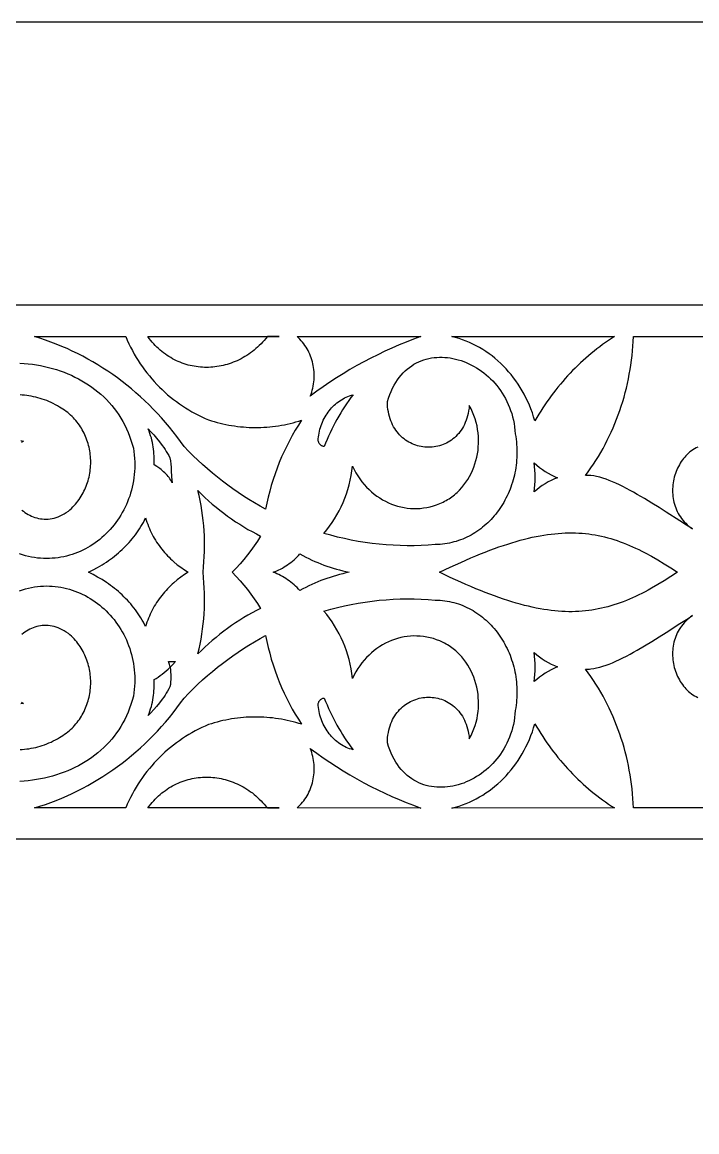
# Model space of a CAD drawing. Extents: x 1336 to 2036, y -730 to 370.
# Drawn here: x 1472.8 to 1580.1, y 193.7 to 370.2 of the extents above; entities that cross this region are included whole.
import ezdxf

# ---------------------------------------------------------------- set-up
doc = ezdxf.new("R2010")
doc.units = 0
doc.layers.add('LAYER_1', color=18, linetype='CONTINUOUS')
doc.layers.add('LAYER_2', color=4, linetype='CONTINUOUS')

msp = doc.modelspace()

# ---------------------------------------------------------------- linework, layer by layer
at = {"layer": 'LAYER_1'}
for points in [[(1335.73, -729.84), (2035.73, -729.84), (2035.73, 370.16), (1335.73, 370.16)], [(1489.27, 320.15), (1489.52, 319.58), (1489.77, 319.01), (1490.05, 318.46), (1490.33, 317.92), (1490.63, 317.38), (1490.93, 316.85), (1491.25, 316.34), (1491.59, 315.83), (1491.93, 315.33), (1492.28, 314.84), (1492.65, 314.36), (1493.03, 313.89), (1493.41, 313.43), (1493.81, 312.99), (1494.22, 312.55), (1494.63, 312.12), (1495.06, 311.71), (1495.5, 311.3), (1495.94, 310.91), (1496.4, 310.53), (1496.86, 310.16), (1497.33, 309.8), (1497.81, 309.45), (1498.3, 309.12), (1498.79, 308.8), (1499.29, 308.49), (1499.8, 308.19), (1500.32, 307.9), (1500.84, 307.63), (1501.37, 307.37), (1501.91, 307.13), (1502.45, 306.9), (1502.9, 306.75), (1503.36, 306.62), (1503.82, 306.49), (1504.27, 306.37), (1504.73, 306.27), (1505.19, 306.17), (1505.66, 306.08), (1506.12, 306), (1506.58, 305.93), (1507.05, 305.87), (1507.51, 305.81), (1507.98, 305.77), (1508.44, 305.74), (1508.91, 305.71), (1509.38, 305.7), (1509.84, 305.69), (1510.31, 305.69), (1510.78, 305.7), (1511.25, 305.72), (1511.71, 305.75), (1512.18, 305.79), (1512.64, 305.84), (1513.11, 305.9), (1513.57, 305.97), (1514.04, 306.05), (1514.5, 306.13), (1514.96, 306.23), (1515.42, 306.33), (1515.88, 306.44), (1516.34, 306.57), (1516.79, 306.7), (1517.25, 306.84), (1516.73, 306.04), (1516.24, 305.24), (1515.76, 304.41), (1515.31, 303.58), (1514.88, 302.73), (1514.46, 301.87), (1514.07, 301), (1513.7, 300.12), (1513.35, 299.22), (1513.02, 298.32), (1512.72, 297.41), (1512.43, 296.48), (1512.17, 295.55), (1511.93, 294.61), (1511.71, 293.66), (1511.52, 292.71), (1510.63, 293.2), (1509.75, 293.71), (1508.87, 294.24), (1508.01, 294.79), (1507.16, 295.35), (1506.32, 295.93), (1505.49, 296.53), (1504.67, 297.15), (1503.86, 297.78), (1503.06, 298.43), (1502.28, 299.1), (1501.51, 299.78), (1500.75, 300.48), (1500.01, 301.19), (1499.28, 301.92), (1498.57, 302.66), (1498, 303.46), (1497.42, 304.24), (1496.83, 305), (1496.22, 305.75), (1495.6, 306.49), (1494.96, 307.21), (1494.32, 307.92), (1493.66, 308.61), (1492.99, 309.28), (1492.3, 309.94), (1491.61, 310.59), (1490.9, 311.22), (1490.18, 311.83), (1489.45, 312.42), (1488.71, 313), (1487.96, 313.57), (1487.2, 314.11), (1486.43, 314.64), (1485.65, 315.15), (1484.86, 315.65), (1484.06, 316.12), (1483.26, 316.58), (1482.44, 317.02), (1481.61, 317.45), (1480.78, 317.85), (1479.94, 318.24), (1479.09, 318.6), (1478.23, 318.95), (1477.37, 319.28), (1476.5, 319.59), (1475.62, 319.88), (1474.74, 320.15)], [(1511.8, 320.14), (1511.56, 319.84), (1511.3, 319.55), (1511.05, 319.27), (1510.79, 319), (1510.52, 318.73), (1510.25, 318.48), (1509.97, 318.24), (1509.69, 318), (1509.41, 317.78), (1509.12, 317.56), (1508.83, 317.36), (1508.53, 317.16), (1508.23, 316.97), (1507.93, 316.8), (1507.62, 316.63), (1507.31, 316.47), (1507, 316.32), (1506.69, 316.19), (1506.37, 316.06), (1506.05, 315.94), (1505.73, 315.83), (1505.41, 315.73), (1505.09, 315.64), (1504.76, 315.55), (1504.44, 315.48), (1504.11, 315.42), (1503.78, 315.37), (1503.45, 315.32), (1503.12, 315.29), (1502.79, 315.27), (1502.46, 315.25), (1502.13, 315.25), (1501.8, 315.25), (1501.47, 315.27), (1501.15, 315.29), (1500.82, 315.32), (1500.49, 315.37), (1500.17, 315.42), (1499.84, 315.48), (1499.52, 315.55), (1499.2, 315.63), (1498.89, 315.73), (1498.57, 315.83), (1498.26, 315.94), (1497.95, 316.06), (1497.64, 316.18), (1497.33, 316.32), (1497.03, 316.47), (1496.73, 316.63), (1496.44, 316.8), (1496.15, 316.97), (1495.86, 317.16), (1495.58, 317.36), (1495.3, 317.56), (1495.03, 317.78), (1494.76, 318), (1494.49, 318.24), (1494.23, 318.48), (1493.98, 318.74), (1493.73, 319), (1493.49, 319.27), (1493.25, 319.55), (1493.02, 319.85), (1492.79, 320.15), (1513.69, 320.15)], [(1536.22, 320.16), (1535.06, 319.74), (1533.9, 319.29), (1532.75, 318.82), (1531.6, 318.33), (1530.47, 317.81), (1529.35, 317.27), (1528.23, 316.71), (1527.12, 316.13), (1526.02, 315.53), (1524.94, 314.9), (1523.86, 314.25), (1522.79, 313.58), (1521.73, 312.89), (1520.69, 312.18), (1519.65, 311.45), (1518.63, 310.69), (1518.75, 311.01), (1518.85, 311.32), (1518.95, 311.64), (1519.03, 311.96), (1519.1, 312.29), (1519.15, 312.61), (1519.2, 312.94), (1519.23, 313.26), (1519.25, 313.59), (1519.25, 313.91), (1519.25, 314.24), (1519.23, 314.56), (1519.2, 314.89), (1519.16, 315.21), (1519.11, 315.53), (1519.04, 315.84), (1518.97, 316.15), (1518.88, 316.46), (1518.78, 316.77), (1518.67, 317.06), (1518.55, 317.36), (1518.42, 317.65), (1518.28, 317.93), (1518.12, 318.21), (1517.96, 318.48), (1517.78, 318.74), (1517.6, 319), (1517.4, 319.25), (1517.2, 319.49), (1516.98, 319.72), (1516.75, 319.94), (1516.52, 320.15)], [(1566.99, 320.15), (1566.51, 319.85), (1566.04, 319.53), (1565.57, 319.21), (1565.11, 318.87), (1564.65, 318.53), (1564.2, 318.19), (1563.75, 317.83), (1563.31, 317.47), (1562.87, 317.1), (1562.43, 316.73), (1562.01, 316.34), (1561.58, 315.95), (1561.16, 315.56), (1560.75, 315.15), (1560.35, 314.74), (1559.94, 314.32), (1559.55, 313.9), (1559.16, 313.47), (1558.78, 313.03), (1558.4, 312.58), (1558.02, 312.13), (1557.66, 311.68), (1557.3, 311.21), (1556.94, 310.74), (1556.6, 310.27), (1556.25, 309.79), (1555.92, 309.3), (1555.59, 308.8), (1555.27, 308.3), (1554.95, 307.8), (1554.64, 307.29), (1554.34, 306.77), (1554.15, 307.4), (1553.94, 308.03), (1553.71, 308.64), (1553.47, 309.24), (1553.21, 309.83), (1552.93, 310.41), (1552.64, 310.98), (1552.33, 311.53), (1552.01, 312.07), (1551.67, 312.6), (1551.32, 313.11), (1550.95, 313.61), (1550.57, 314.1), (1550.17, 314.57), (1549.76, 315.03), (1549.34, 315.47), (1548.91, 315.89), (1548.46, 316.3), (1548, 316.7), (1547.54, 317.07), (1547.05, 317.43), (1546.56, 317.77), (1546.06, 318.1), (1545.55, 318.4), (1545.03, 318.69), (1544.5, 318.96), (1543.96, 319.21), (1543.41, 319.44), (1542.86, 319.65), (1542.29, 319.84), (1541.72, 320.01), (1541.14, 320.16)], [(1530.89, 309.81), (1531.07, 310.38), (1531.26, 310.92), (1531.47, 311.44), (1531.7, 311.93), (1531.95, 312.4), (1532.21, 312.84), (1532.48, 313.26), (1532.77, 313.65), (1533.07, 314.02), (1533.39, 314.37), (1533.71, 314.69), (1534.05, 314.99), (1534.4, 315.26), (1534.75, 315.52), (1535.12, 315.75), (1535.5, 315.96), (1535.88, 316.14), (1536.27, 316.31), (1536.67, 316.45), (1537.07, 316.57), (1537.48, 316.67), (1537.9, 316.75), (1538.32, 316.81), (1538.74, 316.85), (1539.16, 316.87), (1539.59, 316.87), (1540.02, 316.85), (1540.45, 316.81), (1540.88, 316.75), (1541.31, 316.67), (1541.74, 316.58), (1542.17, 316.46), (1542.6, 316.33), (1543.02, 316.18), (1543.44, 316.01), (1543.85, 315.83), (1544.26, 315.63), (1544.67, 315.41), (1545.07, 315.17), (1545.46, 314.92), (1545.85, 314.65), (1546.22, 314.37), (1546.59, 314.07), (1546.95, 313.76), (1547.3, 313.43), (1547.64, 313.09), (1547.97, 312.73), (1548.28, 312.36), (1548.59, 311.97), (1548.88, 311.57), (1549.15, 311.16), (1549.42, 310.73), (1549.67, 310.29), (1549.9, 309.84), (1550.11, 309.37), (1550.31, 308.89), (1550.49, 308.41), (1550.66, 307.9), (1550.8, 307.39), (1550.93, 306.87), (1551.03, 306.33), (1551.11, 305.79), (1551.18, 305.23), (1551.22, 304.67), (1551.29, 304.24), (1551.35, 303.82), (1551.4, 303.4), (1551.44, 302.98), (1551.46, 302.56), (1551.48, 302.14), (1551.48, 301.73), (1551.48, 301.32), (1551.47, 300.91), (1551.44, 300.5), (1551.4, 300.09), (1551.36, 299.69), (1551.3, 299.29), (1551.24, 298.9), (1551.17, 298.5), (1551.08, 298.11), (1550.99, 297.73), (1550.89, 297.35), (1550.77, 296.97), (1550.65, 296.59), (1550.53, 296.22), (1550.39, 295.86), (1550.24, 295.5), (1550.09, 295.15), (1549.92, 294.8), (1549.75, 294.45), (1549.57, 294.11), (1549.39, 293.78), (1549.19, 293.45), (1548.99, 293.13), (1548.78, 292.82), (1548.56, 292.51), (1548.34, 292.2), (1548.11, 291.91), (1547.87, 291.62), (1547.62, 291.34), (1547.37, 291.07), (1547.11, 290.8), (1546.85, 290.54), (1546.58, 290.29), (1546.3, 290.05), (1546.02, 289.81), (1545.73, 289.58), (1545.43, 289.37), (1545.13, 289.16), (1544.82, 288.96), (1544.51, 288.76), (1544.19, 288.58), (1543.87, 288.41), (1543.54, 288.25), (1543.21, 288.09), (1542.87, 287.95), (1542.53, 287.82), (1542.19, 287.69), (1541.84, 287.58), (1541.48, 287.48), (1541.12, 287.39), (1540.76, 287.31), (1540.39, 287.24), (1540.02, 287.18), (1539.65, 287.14), (1539.27, 287.1), (1538.89, 287.08), (1538.5, 287.07), (1537.38, 286.98), (1536.26, 286.92), (1535.14, 286.89), (1534.03, 286.88), (1532.91, 286.9), (1531.79, 286.95), (1530.68, 287.02), (1529.57, 287.12), (1528.46, 287.24), (1527.35, 287.39), (1526.25, 287.57), (1525.15, 287.78), (1524.05, 288.01), (1522.96, 288.26), (1521.87, 288.55), (1520.79, 288.85), (1521.25, 289.41), (1521.69, 289.98), (1522.1, 290.56), (1522.49, 291.17), (1522.87, 291.79), (1523.21, 292.43), (1523.54, 293.09), (1523.84, 293.76), (1524.11, 294.44), (1524.36, 295.14), (1524.59, 295.85), (1524.79, 296.57), (1524.96, 297.3), (1525.11, 298.04), (1525.23, 298.79), (1525.33, 299.55), (1525.59, 299.01), (1525.88, 298.49), (1526.19, 298), (1526.51, 297.52), (1526.85, 297.06), (1527.21, 296.63), (1527.58, 296.22), (1527.97, 295.83), (1528.38, 295.46), (1528.79, 295.11), (1529.22, 294.79), (1529.67, 294.49), (1530.12, 294.21), (1530.58, 293.96), (1531.05, 293.73), (1531.53, 293.52), (1532.02, 293.34), (1532.52, 293.19), (1533.02, 293.06), (1533.53, 292.95), (1534.04, 292.88), (1534.56, 292.82), (1535.07, 292.8), (1535.59, 292.8), (1536.12, 292.83), (1536.64, 292.89), (1537.16, 292.97), (1537.68, 293.08), (1538.2, 293.22), (1538.72, 293.39), (1539.23, 293.59), (1539.74, 293.82), (1539.99, 293.95), (1540.23, 294.08), (1540.46, 294.22), (1540.69, 294.36), (1540.92, 294.51), (1541.14, 294.67), (1541.36, 294.83), (1541.57, 295), (1541.77, 295.18), (1541.97, 295.36), (1542.36, 295.74), (1542.72, 296.13), (1543.06, 296.55), (1543.38, 296.98), (1543.68, 297.43), (1543.95, 297.9), (1544.2, 298.38), (1544.43, 298.87), (1544.64, 299.38), (1544.82, 299.89), (1544.98, 300.42), (1545.11, 300.95), (1545.21, 301.49), (1545.3, 302.04), (1545.35, 302.59), (1545.38, 303.15), (1545.39, 303.71), (1545.37, 304.27), (1545.32, 304.83), (1545.24, 305.39), (1545.14, 305.94), (1545.01, 306.5), (1544.85, 307.05), (1544.66, 307.59), (1544.44, 308.12), (1544.32, 308.39), (1544.2, 308.65), (1544.06, 308.91), (1543.92, 309.17), (1543.88, 308.74), (1543.81, 308.33), (1543.74, 307.94), (1543.65, 307.55), (1543.54, 307.18), (1543.42, 306.83), (1543.28, 306.49), (1543.14, 306.17), (1542.98, 305.85), (1542.81, 305.56), (1542.62, 305.27), (1542.43, 305.01), (1542.23, 304.75), (1542.01, 304.51), (1541.79, 304.28), (1541.56, 304.07), (1541.32, 303.87), (1541.07, 303.69), (1540.82, 303.52), (1540.56, 303.36), (1540.3, 303.22), (1540.02, 303.09), (1539.75, 302.97), (1539.47, 302.87), (1539.18, 302.78), (1538.89, 302.71), (1538.6, 302.65), (1538.31, 302.6), (1538.02, 302.57), (1537.72, 302.55), (1537.43, 302.54), (1537.13, 302.55), (1536.84, 302.57), (1536.54, 302.61), (1536.25, 302.66), (1535.96, 302.72), (1535.67, 302.79), (1535.39, 302.88), (1535.11, 302.98), (1534.83, 303.1), (1534.56, 303.23), (1534.29, 303.37), (1534.03, 303.53), (1533.78, 303.7), (1533.53, 303.88), (1533.29, 304.07), (1533.06, 304.28), (1532.84, 304.5), (1532.63, 304.74), (1532.42, 304.98), (1532.23, 305.24), (1532.05, 305.52), (1531.87, 305.81), (1531.71, 306.11), (1531.57, 306.42), (1531.43, 306.74), (1531.31, 307.08), (1531.2, 307.43), (1531.11, 307.8), (1531.04, 308.18), (1530.97, 308.57), (1530.93, 308.97), (1530.9, 309.38)], [(1525.44, 310.9), (1525.09, 310.44), (1524.75, 309.96), (1524.41, 309.48), (1524.09, 308.99), (1523.77, 308.5), (1523.46, 308), (1523.16, 307.49), (1522.87, 306.98), (1522.58, 306.46), (1522.31, 305.93), (1522.04, 305.4), (1521.78, 304.86), (1521.53, 304.32), (1521.29, 303.77), (1521.06, 303.22), (1520.84, 302.66), (1520.73, 302.68), (1520.63, 302.7), (1520.53, 302.74), (1520.44, 302.79), (1520.35, 302.84), (1520.27, 302.91), (1520.19, 302.98), (1520.12, 303.06), (1520.06, 303.15), (1520.01, 303.24), (1519.96, 303.34), (1519.93, 303.44), (1519.9, 303.54), (1519.89, 303.65), (1519.88, 303.76), (1519.89, 303.87), (1519.92, 304.18), (1519.96, 304.49), (1520.02, 304.8), (1520.08, 305.11), (1520.16, 305.41), (1520.25, 305.71), (1520.34, 306), (1520.45, 306.28), (1520.57, 306.56), (1520.69, 306.84), (1520.83, 307.11), (1520.97, 307.37), (1521.13, 307.63), (1521.29, 307.88), (1521.46, 308.12), (1521.64, 308.36), (1521.83, 308.59), (1522.02, 308.81), (1522.22, 309.02), (1522.43, 309.22), (1522.65, 309.42), (1522.87, 309.6), (1523.1, 309.78), (1523.34, 309.95), (1523.58, 310.1), (1523.83, 310.25), (1524.09, 310.39), (1524.35, 310.51), (1524.61, 310.63), (1524.88, 310.73), (1525.16, 310.82)], [(1492.83, 305.46), (1493.27, 305.01), (1493.73, 304.52), (1494.18, 303.99), (1494.64, 303.43), (1495.09, 302.83), (1495.31, 302.53), (1495.52, 302.21), (1495.73, 301.89), (1495.93, 301.56), (1496.13, 301.22), (1496.31, 300.88), (1496.39, 300.38), (1496.45, 299.87), (1496.49, 299.37), (1496.52, 298.86), (1496.56, 297.86), (1496.6, 297.36), (1496.65, 296.88), (1496.55, 297.09), (1496.44, 297.3), (1496.31, 297.51), (1496.17, 297.71), (1496.02, 297.9), (1495.85, 298.1), (1495.68, 298.28), (1495.49, 298.47), (1495.3, 298.65), (1495.1, 298.82), (1494.89, 298.99), (1494.68, 299.15), (1494.24, 299.46), (1493.79, 299.75), (1493.81, 300.45), (1493.8, 300.81), (1493.79, 301.16), (1493.77, 301.52), (1493.74, 301.88), (1493.7, 302.24), (1493.66, 302.59), (1493.6, 302.95), (1493.52, 303.31), (1493.44, 303.67), (1493.35, 304.03), (1493.24, 304.39), (1493.12, 304.75), (1492.98, 305.11)], [(1554.21, 300.06), (1554.64, 299.69), (1555.08, 299.34), (1555.54, 299.02), (1556, 298.71), (1556.47, 298.43), (1556.96, 298.17), (1557.45, 297.92), (1557.95, 297.7), (1557.45, 297.5), (1556.95, 297.28), (1556.47, 297.03), (1555.99, 296.75), (1555.53, 296.45), (1555.08, 296.13), (1554.64, 295.79), (1554.21, 295.43), (1554.3, 296), (1554.36, 296.58), (1554.39, 297.16), (1554.41, 297.74), (1554.39, 298.32), (1554.36, 298.9), (1554.3, 299.48)], [(1500.74, 295.65), (1501.3, 295.1), (1501.87, 294.56), (1502.45, 294.03), (1503.04, 293.52), (1503.64, 293.02), (1504.25, 292.53), (1504.86, 292.05), (1505.48, 291.59), (1506.11, 291.15), (1506.75, 290.71), (1507.4, 290.29), (1508.05, 289.89), (1508.71, 289.49), (1509.38, 289.12), (1510.05, 288.75), (1510.73, 288.4), (1510.24, 287.63), (1509.72, 286.88), (1509.19, 286.14), (1508.63, 285.42), (1508.05, 284.71), (1507.45, 284.02), (1506.83, 283.34), (1506.19, 282.66), (1506.83, 281.99), (1507.45, 281.31), (1508.05, 280.61), (1508.63, 279.9), (1509.19, 279.18), (1509.72, 278.44), (1510.24, 277.69), (1510.73, 276.92), (1510.05, 276.57), (1509.38, 276.21), (1508.71, 275.83), (1508.05, 275.44), (1507.4, 275.03), (1506.75, 274.61), (1506.11, 274.18), (1505.48, 273.73), (1504.86, 273.27), (1504.25, 272.79), (1503.64, 272.31), (1503.04, 271.81), (1502.45, 271.29), (1501.87, 270.77), (1501.3, 270.23), (1500.74, 269.67), (1500.93, 270.46), (1501.1, 271.25), (1501.25, 272.04), (1501.38, 272.84), (1501.5, 273.64), (1501.59, 274.44), (1501.67, 275.25), (1501.73, 276.06), (1501.78, 276.88), (1501.8, 277.69), (1501.81, 278.52), (1501.8, 279.34), (1501.77, 280.17), (1501.72, 281), (1501.65, 281.83), (1501.57, 282.66), (1501.65, 283.5), (1501.72, 284.33), (1501.77, 285.16), (1501.8, 285.98), (1501.81, 286.81), (1501.8, 287.63), (1501.78, 288.45), (1501.73, 289.26), (1501.67, 290.07), (1501.59, 290.88), (1501.5, 291.69), (1501.38, 292.49), (1501.25, 293.28), (1501.1, 294.08), (1500.93, 294.87)], [(1492.44, 291.31), (1492.54, 290.96), (1492.65, 290.63), (1492.77, 290.29), (1492.89, 289.96), (1493.03, 289.63), (1493.17, 289.31), (1493.32, 289), (1493.48, 288.68), (1493.64, 288.37), (1493.81, 288.07), (1493.99, 287.77), (1494.18, 287.47), (1494.38, 287.18), (1494.58, 286.9), (1494.79, 286.62), (1495, 286.34), (1495.22, 286.07), (1495.45, 285.81), (1495.68, 285.55), (1495.92, 285.29), (1496.17, 285.04), (1496.42, 284.8), (1496.67, 284.56), (1496.93, 284.33), (1497.47, 283.87), (1498.03, 283.45), (1498.6, 283.04), (1499.19, 282.66), (1498.6, 282.28), (1498.03, 281.88), (1497.47, 281.45), (1496.93, 281), (1496.67, 280.76), (1496.42, 280.53), (1496.17, 280.28), (1495.92, 280.03), (1495.68, 279.78), (1495.45, 279.52), (1495.22, 279.25), (1495, 278.98), (1494.79, 278.7), (1494.58, 278.42), (1494.38, 278.14), (1494.18, 277.85), (1493.99, 277.55), (1493.81, 277.25), (1493.64, 276.95), (1493.48, 276.64), (1493.32, 276.33), (1493.17, 276.01), (1493.03, 275.69), (1492.89, 275.36), (1492.77, 275.03), (1492.65, 274.7), (1492.54, 274.36), (1492.44, 274.02), (1492.26, 274.37), (1492.08, 274.72), (1491.89, 275.06), (1491.69, 275.4), (1491.48, 275.74), (1491.26, 276.07), (1491.04, 276.39), (1490.81, 276.71), (1490.57, 277.02), (1490.32, 277.33), (1490.07, 277.63), (1489.8, 277.92), (1489.54, 278.22), (1489.26, 278.5), (1488.98, 278.78), (1488.69, 279.06), (1488.4, 279.32), (1488.1, 279.59), (1487.8, 279.85), (1487.48, 280.1), (1487.17, 280.34), (1486.85, 280.58), (1486.52, 280.82), (1486.19, 281.05), (1485.51, 281.49), (1484.81, 281.9), (1484.1, 282.29), (1483.37, 282.66), (1484.1, 283.03), (1484.81, 283.42), (1485.51, 283.84), (1485.85, 284.05), (1486.19, 284.28), (1486.52, 284.51), (1486.85, 284.74), (1487.17, 284.98), (1487.48, 285.23), (1487.8, 285.48), (1488.1, 285.74), (1488.4, 286), (1488.69, 286.27), (1488.98, 286.54), (1489.26, 286.82), (1489.54, 287.11), (1489.8, 287.4), (1490.07, 287.7), (1490.32, 288), (1490.57, 288.3), (1490.81, 288.62), (1491.04, 288.94), (1491.26, 289.26), (1491.48, 289.59), (1491.69, 289.92), (1491.89, 290.26), (1492.08, 290.6), (1492.26, 290.95)], [(1539.17, 282.66), (1540.89, 283.48), (1542.56, 284.24), (1543.36, 284.6), (1544.16, 284.94), (1544.94, 285.27), (1545.7, 285.58), (1546.46, 285.88), (1547.19, 286.16), (1547.92, 286.43), (1548.63, 286.69), (1549.34, 286.93), (1550.03, 287.15), (1550.7, 287.37), (1551.37, 287.56), (1552.03, 287.75), (1552.67, 287.92), (1553.31, 288.08), (1553.93, 288.22), (1554.55, 288.35), (1555.16, 288.47), (1555.76, 288.57), (1556.35, 288.66), (1556.93, 288.74), (1557.5, 288.8), (1558.07, 288.85), (1558.63, 288.89), (1559.18, 288.92), (1559.73, 288.93), (1560.27, 288.93), (1560.81, 288.92), (1561.34, 288.9), (1561.86, 288.86), (1562.39, 288.81), (1562.9, 288.75), (1563.41, 288.68), (1563.92, 288.6), (1564.43, 288.5), (1564.93, 288.4), (1565.43, 288.28), (1565.93, 288.15), (1566.43, 288.01), (1566.92, 287.86), (1567.42, 287.7), (1567.91, 287.52), (1568.4, 287.34), (1568.89, 287.15), (1569.39, 286.94), (1569.88, 286.72), (1570.37, 286.5), (1570.87, 286.26), (1571.37, 286.02), (1571.87, 285.76), (1572.87, 285.22), (1573.89, 284.63), (1574.92, 284.01), (1575.97, 283.36), (1577.04, 282.66), (1575.97, 281.97), (1574.92, 281.31), (1573.89, 280.69), (1572.87, 280.11), (1572.37, 279.83), (1571.87, 279.56), (1571.37, 279.31), (1570.87, 279.06), (1570.37, 278.82), (1569.88, 278.6), (1569.39, 278.38), (1568.89, 278.18), (1568.4, 277.98), (1567.91, 277.8), (1567.42, 277.63), (1566.92, 277.46), (1566.43, 277.31), (1565.93, 277.17), (1565.43, 277.04), (1564.93, 276.93), (1564.43, 276.82), (1563.92, 276.73), (1563.41, 276.64), (1562.9, 276.57), (1562.39, 276.51), (1561.86, 276.46), (1561.34, 276.43), (1560.81, 276.4), (1560.27, 276.39), (1559.73, 276.39), (1559.18, 276.41), (1558.63, 276.43), (1558.07, 276.47), (1557.5, 276.52), (1556.93, 276.59), (1556.35, 276.66), (1555.76, 276.75), (1555.16, 276.86), (1554.55, 276.97), (1553.93, 277.1), (1553.31, 277.25), (1552.67, 277.4), (1552.03, 277.57), (1551.37, 277.76), (1550.7, 277.96), (1550.03, 278.17), (1549.34, 278.4), (1548.63, 278.64), (1547.92, 278.89), (1547.19, 279.16), (1546.46, 279.44), (1545.7, 279.74), (1544.94, 280.05), (1544.16, 280.38), (1543.36, 280.72), (1542.56, 281.08), (1540.89, 281.84)], [(1516.98, 285.58), (1517.44, 285.32), (1517.91, 285.07), (1518.38, 284.83), (1518.85, 284.61), (1519.33, 284.39), (1519.81, 284.19), (1520.29, 283.99), (1520.78, 283.81), (1521.28, 283.64), (1521.77, 283.47), (1522.27, 283.31), (1522.77, 283.17), (1523.27, 283.03), (1523.78, 282.9), (1524.29, 282.78), (1524.8, 282.66), (1524.29, 282.55), (1523.78, 282.43), (1523.27, 282.3), (1522.77, 282.16), (1522.27, 282.01), (1521.77, 281.85), (1521.28, 281.69), (1520.78, 281.51), (1520.29, 281.33), (1519.81, 281.13), (1519.33, 280.93), (1518.85, 280.71), (1518.38, 280.49), (1517.91, 280.25), (1517.44, 280), (1516.98, 279.74), (1516.76, 279.99), (1516.52, 280.22), (1516.28, 280.45), (1516.04, 280.67), (1515.79, 280.89), (1515.54, 281.09), (1515.28, 281.29), (1515.01, 281.48), (1514.74, 281.65), (1514.47, 281.83), (1514.19, 281.99), (1513.91, 282.14), (1513.62, 282.28), (1513.33, 282.42), (1513.04, 282.55), (1512.74, 282.66), (1513.04, 282.78), (1513.33, 282.9), (1513.62, 283.04), (1513.91, 283.18), (1514.19, 283.34), (1514.47, 283.5), (1514.74, 283.67), (1515.01, 283.85), (1515.28, 284.04), (1515.54, 284.23), (1515.79, 284.44), (1516.04, 284.65), (1516.28, 284.87), (1516.52, 285.1), (1516.76, 285.34)], [(1520.79, 276.47), (1521.87, 276.78), (1522.96, 277.06), (1524.05, 277.32), (1525.15, 277.55), (1526.25, 277.75), (1527.35, 277.93), (1528.46, 278.08), (1529.57, 278.21), (1530.68, 278.3), (1531.79, 278.38), (1532.91, 278.42), (1534.03, 278.44), (1535.14, 278.43), (1536.26, 278.4), (1537.38, 278.34), (1538.5, 278.25), (1538.89, 278.24), (1539.27, 278.22), (1539.65, 278.19), (1540.02, 278.14), (1540.39, 278.08), (1540.76, 278.01), (1541.12, 277.93), (1541.48, 277.84), (1541.84, 277.74), (1542.19, 277.63), (1542.53, 277.51), (1542.87, 277.37), (1543.21, 277.23), (1543.54, 277.08), (1543.87, 276.91), (1544.19, 276.74), (1544.51, 276.56), (1544.82, 276.37), (1545.13, 276.17), (1545.43, 275.96), (1545.73, 275.74), (1546.02, 275.51), (1546.3, 275.28), (1546.58, 275.03), (1546.85, 274.78), (1547.11, 274.52), (1547.37, 274.26), (1547.62, 273.98), (1547.87, 273.7), (1548.11, 273.41), (1548.34, 273.12), (1548.56, 272.82), (1548.78, 272.51), (1548.99, 272.19), (1549.19, 271.87), (1549.39, 271.54), (1549.57, 271.21), (1549.75, 270.87), (1549.92, 270.53), (1550.09, 270.18), (1550.24, 269.82), (1550.39, 269.46), (1550.53, 269.1), (1550.65, 268.73), (1550.77, 268.36), (1550.89, 267.98), (1550.99, 267.6), (1551.08, 267.21), (1551.17, 266.82), (1551.24, 266.43), (1551.3, 266.03), (1551.36, 265.63), (1551.4, 265.23), (1551.44, 264.82), (1551.47, 264.42), (1551.48, 264.01), (1551.48, 263.59), (1551.48, 263.18), (1551.46, 262.76), (1551.44, 262.34), (1551.4, 261.92), (1551.35, 261.5), (1551.29, 261.08), (1551.22, 260.66), (1551.18, 260.09), (1551.11, 259.54), (1551.03, 258.99), (1550.93, 258.46), (1550.8, 257.93), (1550.66, 257.42), (1550.49, 256.92), (1550.31, 256.43), (1550.11, 255.95), (1549.9, 255.49), (1549.67, 255.03), (1549.42, 254.59), (1549.15, 254.17), (1548.88, 253.75), (1548.59, 253.35), (1548.28, 252.97), (1547.97, 252.6), (1547.64, 252.24), (1547.3, 251.89), (1546.95, 251.57), (1546.59, 251.25), (1546.22, 250.95), (1545.85, 250.67), (1545.46, 250.4), (1545.07, 250.15), (1544.67, 249.92), (1544.26, 249.7), (1543.85, 249.5), (1543.44, 249.31), (1543.02, 249.14), (1542.6, 248.99), (1542.17, 248.86), (1541.74, 248.75), (1541.31, 248.65), (1540.88, 248.58), (1540.45, 248.52), (1540.02, 248.48), (1539.59, 248.46), (1539.16, 248.46), (1538.74, 248.47), (1538.32, 248.51), (1537.9, 248.57), (1537.48, 248.65), (1537.07, 248.75), (1536.67, 248.87), (1536.27, 249.02), (1535.88, 249.18), (1535.5, 249.37), (1535.12, 249.58), (1534.75, 249.81), (1534.4, 250.06), (1534.05, 250.34), (1533.71, 250.63), (1533.39, 250.96), (1533.07, 251.3), (1532.77, 251.67), (1532.48, 252.06), (1532.21, 252.48), (1531.95, 252.92), (1531.7, 253.39), (1531.47, 253.88), (1531.26, 254.4), (1531.07, 254.94), (1530.89, 255.51), (1530.9, 255.94), (1530.93, 256.36), (1530.97, 256.76), (1531.04, 257.15), (1531.11, 257.53), (1531.2, 257.89), (1531.31, 258.24), (1531.43, 258.58), (1531.57, 258.91), (1531.71, 259.22), (1531.87, 259.52), (1532.05, 259.8), (1532.23, 260.08), (1532.42, 260.34), (1532.63, 260.59), (1532.84, 260.82), (1533.06, 261.04), (1533.29, 261.25), (1533.53, 261.45), (1533.78, 261.63), (1534.03, 261.8), (1534.29, 261.95), (1534.56, 262.09), (1534.83, 262.22), (1535.11, 262.34), (1535.39, 262.44), (1535.67, 262.53), (1535.96, 262.61), (1536.25, 262.67), (1536.54, 262.72), (1536.84, 262.75), (1537.13, 262.77), (1537.43, 262.78), (1537.72, 262.77), (1538.02, 262.75), (1538.31, 262.72), (1538.6, 262.67), (1538.89, 262.61), (1539.18, 262.54), (1539.47, 262.45), (1539.75, 262.35), (1540.02, 262.24), (1540.3, 262.11), (1540.56, 261.96), (1540.82, 261.81), (1541.07, 261.64), (1541.32, 261.45), (1541.56, 261.25), (1541.79, 261.04), (1542.01, 260.81), (1542.23, 260.57), (1542.43, 260.32), (1542.62, 260.05), (1542.81, 259.77), (1542.98, 259.47), (1543.14, 259.16), (1543.28, 258.83), (1543.42, 258.49), (1543.54, 258.14), (1543.65, 257.77), (1543.74, 257.39), (1543.81, 256.99), (1543.88, 256.58), (1543.92, 256.15), (1544.06, 256.41), (1544.2, 256.67), (1544.32, 256.94), (1544.44, 257.2), (1544.66, 257.74), (1544.85, 258.28), (1545.01, 258.83), (1545.14, 259.38), (1545.24, 259.94), (1545.32, 260.5), (1545.37, 261.06), (1545.39, 261.61), (1545.38, 262.17), (1545.35, 262.73), (1545.3, 263.28), (1545.21, 263.83), (1545.11, 264.37), (1544.98, 264.9), (1544.82, 265.43), (1544.64, 265.95), (1544.43, 266.45), (1544.2, 266.95), (1543.95, 267.43), (1543.68, 267.89), (1543.38, 268.34), (1543.06, 268.78), (1542.72, 269.19), (1542.36, 269.59), (1541.97, 269.96), (1541.77, 270.15), (1541.57, 270.32), (1541.36, 270.49), (1541.14, 270.65), (1540.92, 270.81), (1540.69, 270.96), (1540.46, 271.11), (1540.23, 271.24), (1539.99, 271.38), (1539.74, 271.5), (1539.23, 271.73), (1538.72, 271.93), (1538.2, 272.1), (1537.68, 272.24), (1537.16, 272.35), (1536.64, 272.44), (1536.12, 272.49), (1535.59, 272.52), (1535.07, 272.53), (1534.56, 272.5), (1534.04, 272.45), (1533.53, 272.37), (1533.02, 272.27), (1532.52, 272.14), (1532.02, 271.98), (1531.53, 271.8), (1531.05, 271.6), (1530.58, 271.37), (1530.12, 271.11), (1529.67, 270.84), (1529.22, 270.54), (1528.79, 270.21), (1528.38, 269.87), (1527.97, 269.5), (1527.58, 269.11), (1527.21, 268.69), (1526.85, 268.26), (1526.51, 267.8), (1526.19, 267.33), (1525.88, 266.83), (1525.59, 266.32), (1525.33, 265.78), (1525.23, 266.54), (1525.11, 267.28), (1524.96, 268.02), (1524.79, 268.76), (1524.59, 269.48), (1524.36, 270.18), (1524.11, 270.88), (1523.84, 271.56), (1523.54, 272.23), (1523.21, 272.89), (1522.87, 273.53), (1522.49, 274.15), (1522.1, 274.76), (1521.69, 275.35), (1521.25, 275.92)], [(1511.52, 272.61), (1511.71, 271.66), (1511.93, 270.71), (1512.17, 269.77), (1512.43, 268.84), (1512.72, 267.92), (1513.02, 267), (1513.35, 266.1), (1513.7, 265.21), (1514.07, 264.33), (1514.46, 263.45), (1514.88, 262.59), (1515.31, 261.75), (1515.76, 260.91), (1516.24, 260.09), (1516.73, 259.28), (1517.25, 258.49), (1516.79, 258.63), (1516.34, 258.76), (1515.88, 258.88), (1515.42, 258.99), (1514.96, 259.1), (1514.5, 259.19), (1514.04, 259.28), (1513.57, 259.35), (1513.11, 259.42), (1512.64, 259.48), (1512.18, 259.53), (1511.71, 259.57), (1511.25, 259.6), (1510.78, 259.62), (1510.31, 259.63), (1509.84, 259.63), (1509.38, 259.63), (1508.91, 259.61), (1508.44, 259.59), (1507.98, 259.55), (1507.51, 259.51), (1507.05, 259.46), (1506.58, 259.4), (1506.12, 259.33), (1505.66, 259.25), (1505.19, 259.16), (1504.73, 259.06), (1504.27, 258.95), (1503.82, 258.83), (1503.36, 258.71), (1502.9, 258.57), (1502.45, 258.43), (1501.91, 258.19), (1501.37, 257.95), (1500.84, 257.69), (1500.32, 257.42), (1499.8, 257.13), (1499.29, 256.84), (1498.79, 256.53), (1498.3, 256.21), (1497.81, 255.87), (1497.33, 255.52), (1496.86, 255.17), (1496.4, 254.8), (1495.94, 254.41), (1495.5, 254.02), (1495.06, 253.62), (1494.63, 253.2), (1494.22, 252.77), (1493.81, 252.34), (1493.41, 251.89), (1493.03, 251.43), (1492.65, 250.96), (1492.28, 250.48), (1491.93, 249.99), (1491.59, 249.5), (1491.25, 248.99), (1490.93, 248.47), (1490.63, 247.94), (1490.33, 247.41), (1490.05, 246.86), (1489.77, 246.31), (1489.52, 245.75), (1489.27, 245.18), (1474.74, 245.17), (1475.62, 245.44), (1476.5, 245.73), (1477.37, 246.04), (1478.23, 246.37), (1479.09, 246.72), (1479.94, 247.09), (1480.78, 247.47), (1481.61, 247.88), (1482.44, 248.3), (1483.26, 248.74), (1484.06, 249.2), (1484.86, 249.68), (1485.65, 250.17), (1486.43, 250.68), (1487.2, 251.21), (1487.96, 251.76), (1488.71, 252.32), (1489.45, 252.9), (1490.18, 253.49), (1490.9, 254.11), (1491.61, 254.74), (1492.3, 255.38), (1492.99, 256.04), (1493.66, 256.72), (1494.32, 257.41), (1494.96, 258.11), (1495.6, 258.83), (1496.22, 259.57), (1496.83, 260.32), (1497.42, 261.09), (1498, 261.87), (1498.57, 262.66), (1499.28, 263.4), (1500.01, 264.13), (1500.75, 264.85), (1501.51, 265.54), (1502.28, 266.23), (1503.06, 266.89), (1503.86, 267.54), (1504.67, 268.17), (1505.49, 268.79), (1506.32, 269.39), (1507.16, 269.97), (1508.01, 270.54), (1508.87, 271.08), (1509.75, 271.61), (1510.63, 272.12)], [(1497.19, 268.45), (1496.76, 267.98), (1496.32, 267.54), (1496.22, 268), (1496.1, 268.45)], [(1554.21, 269.9), (1554.64, 269.53), (1555.08, 269.19), (1555.53, 268.87), (1555.99, 268.57), (1556.47, 268.3), (1556.95, 268.05), (1557.45, 267.82), (1557.95, 267.62), (1557.45, 267.4), (1556.96, 267.16), (1556.47, 266.89), (1556, 266.61), (1555.54, 266.3), (1555.08, 265.98), (1554.64, 265.63), (1554.21, 265.27), (1554.3, 265.84), (1554.36, 266.42), (1554.39, 267), (1554.41, 267.58), (1554.39, 268.16), (1554.36, 268.74), (1554.3, 269.32)], [(1496.31, 264.45), (1496.13, 264.1), (1495.93, 263.77), (1495.73, 263.44), (1495.52, 263.11), (1495.31, 262.8), (1495.09, 262.49), (1494.64, 261.9), (1494.18, 261.33), (1493.73, 260.81), (1493.27, 260.32), (1492.83, 259.86), (1492.98, 260.22), (1493.12, 260.57), (1493.24, 260.93), (1493.35, 261.29), (1493.44, 261.65), (1493.52, 262.01), (1493.6, 262.37), (1493.66, 262.73), (1493.7, 263.09), (1493.74, 263.45), (1493.77, 263.8), (1493.79, 264.16), (1493.8, 264.52), (1493.81, 264.87), (1493.79, 265.58), (1494.12, 265.78), (1494.44, 266), (1494.77, 266.23), (1495.09, 266.47), (1495.4, 266.72), (1495.71, 266.99), (1496.02, 267.26), (1496.32, 267.54), (1496.38, 267.16), (1496.42, 266.77), (1496.45, 266.38), (1496.46, 266), (1496.45, 265.61), (1496.42, 265.22), (1496.38, 264.83)], [(1520.84, 262.66), (1521.06, 262.1), (1521.29, 261.55), (1521.53, 261), (1521.78, 260.46), (1522.04, 259.92), (1522.31, 259.39), (1522.58, 258.87), (1522.87, 258.35), (1523.16, 257.83), (1523.46, 257.33), (1523.77, 256.83), (1524.09, 256.33), (1524.41, 255.84), (1524.75, 255.36), (1525.09, 254.89), (1525.44, 254.42), (1525.16, 254.5), (1524.88, 254.59), (1524.61, 254.7), (1524.35, 254.81), (1524.09, 254.94), (1523.83, 255.07), (1523.58, 255.22), (1523.34, 255.38), (1523.1, 255.54), (1522.87, 255.72), (1522.65, 255.91), (1522.43, 256.1), (1522.22, 256.3), (1522.02, 256.52), (1521.83, 256.74), (1521.64, 256.96), (1521.46, 257.2), (1521.29, 257.44), (1521.13, 257.69), (1520.97, 257.95), (1520.83, 258.21), (1520.69, 258.48), (1520.57, 258.76), (1520.45, 259.04), (1520.34, 259.33), (1520.25, 259.62), (1520.16, 259.91), (1520.08, 260.22), (1520.02, 260.52), (1519.96, 260.83), (1519.92, 261.14), (1519.89, 261.46), (1519.88, 261.57), (1519.89, 261.67), (1519.9, 261.78), (1519.93, 261.88), (1519.96, 261.98), (1520.01, 262.08), (1520.06, 262.17), (1520.12, 262.26), (1520.19, 262.34), (1520.27, 262.41), (1520.35, 262.48), (1520.44, 262.54), (1520.53, 262.58), (1520.63, 262.62), (1520.73, 262.65)], [(1554.34, 258.55), (1554.64, 258.04), (1554.95, 257.52), (1555.27, 257.02), (1555.59, 256.52), (1555.92, 256.03), (1556.25, 255.54), (1556.6, 255.06), (1556.94, 254.58), (1557.3, 254.11), (1557.66, 253.65), (1558.02, 253.19), (1558.4, 252.74), (1558.78, 252.29), (1559.16, 251.86), (1559.55, 251.43), (1559.94, 251), (1560.35, 250.58), (1560.75, 250.17), (1561.16, 249.77), (1561.58, 249.37), (1562.01, 248.98), (1562.43, 248.6), (1562.87, 248.22), (1563.31, 247.85), (1563.75, 247.49), (1564.2, 247.14), (1564.65, 246.79), (1565.11, 246.45), (1565.57, 246.12), (1566.04, 245.79), (1566.51, 245.48), (1566.99, 245.17), (1541.14, 245.16), (1541.72, 245.31), (1542.29, 245.48), (1542.86, 245.67), (1543.41, 245.88), (1543.96, 246.11), (1544.5, 246.36), (1545.03, 246.63), (1545.55, 246.92), (1546.06, 247.23), (1546.56, 247.55), (1547.05, 247.89), (1547.54, 248.25), (1548, 248.63), (1548.46, 249.02), (1548.91, 249.43), (1549.34, 249.86), (1549.76, 250.3), (1550.17, 250.75), (1550.57, 251.23), (1550.95, 251.71), (1551.32, 252.21), (1551.67, 252.73), (1552.01, 253.25), (1552.33, 253.79), (1552.64, 254.35), (1552.93, 254.91), (1553.21, 255.49), (1553.47, 256.08), (1553.71, 256.68), (1553.94, 257.3), (1554.15, 257.92)], [(1518.63, 254.63), (1519.65, 253.88), (1520.69, 253.14), (1521.73, 252.43), (1522.79, 251.74), (1523.86, 251.07), (1524.94, 250.42), (1526.02, 249.8), (1527.12, 249.19), (1528.23, 248.61), (1529.35, 248.05), (1530.47, 247.51), (1531.6, 247), (1532.75, 246.5), (1533.9, 246.03), (1535.06, 245.59), (1536.22, 245.16), (1516.52, 245.17), (1516.75, 245.38), (1516.98, 245.6), (1517.2, 245.83), (1517.4, 246.07), (1517.6, 246.32), (1517.78, 246.58), (1517.96, 246.84), (1518.12, 247.11), (1518.28, 247.39), (1518.42, 247.67), (1518.55, 247.96), (1518.67, 248.26), (1518.78, 248.56), (1518.88, 248.86), (1518.97, 249.17), (1519.04, 249.48), (1519.11, 249.8), (1519.16, 250.12), (1519.2, 250.44), (1519.23, 250.76), (1519.25, 251.08), (1519.25, 251.41), (1519.25, 251.73), (1519.23, 252.06), (1519.2, 252.39), (1519.15, 252.71), (1519.1, 253.04), (1519.03, 253.36), (1518.95, 253.68), (1518.85, 254), (1518.75, 254.32)], [(1492.79, 245.18), (1493.02, 245.48), (1493.25, 245.77), (1493.49, 246.05), (1493.73, 246.33), (1493.98, 246.59), (1494.23, 246.84), (1494.49, 247.09), (1494.76, 247.32), (1495.03, 247.55), (1495.3, 247.76), (1495.58, 247.97), (1495.86, 248.16), (1496.15, 248.35), (1496.44, 248.53), (1496.73, 248.69), (1497.03, 248.85), (1497.33, 249), (1497.64, 249.14), (1497.95, 249.27), (1498.26, 249.39), (1498.57, 249.5), (1498.89, 249.6), (1499.2, 249.69), (1499.52, 249.77), (1499.84, 249.84), (1500.17, 249.9), (1500.49, 249.96), (1500.82, 250), (1501.15, 250.03), (1501.47, 250.06), (1501.8, 250.07), (1502.13, 250.08), (1502.46, 250.07), (1502.79, 250.06), (1503.12, 250.03), (1503.45, 250), (1503.78, 249.96), (1504.11, 249.9), (1504.44, 249.84), (1504.76, 249.77), (1505.09, 249.69), (1505.41, 249.6), (1505.73, 249.5), (1506.05, 249.39), (1506.37, 249.27), (1506.69, 249.14), (1507, 249), (1507.31, 248.85), (1507.62, 248.69), (1507.93, 248.53), (1508.23, 248.35), (1508.53, 248.16), (1508.83, 247.97), (1509.12, 247.76), (1509.41, 247.55), (1509.69, 247.32), (1509.97, 247.09), (1510.25, 246.84), (1510.52, 246.59), (1510.79, 246.33), (1511.05, 246.05), (1511.3, 245.77), (1511.56, 245.48), (1511.8, 245.18), (1513.69, 245.18)]]:
    msp.add_lwpolyline(points, close=True, dxfattribs=at)
for points in [[(1580.24, 302.57), (1579.98, 302.44), (1579.73, 302.3), (1579.48, 302.14), (1579.24, 301.98), (1579.01, 301.8), (1578.79, 301.61), (1578.58, 301.41), (1578.37, 301.2), (1578.18, 300.98), (1577.99, 300.76), (1577.81, 300.52), (1577.63, 300.28), (1577.47, 300.02), (1577.32, 299.76), (1577.17, 299.5), (1577.04, 299.23), (1576.92, 298.95), (1576.8, 298.67), (1576.7, 298.38), (1576.6, 298.09), (1576.52, 297.79), (1576.44, 297.49), (1576.38, 297.19), (1576.33, 296.88), (1576.29, 296.57), (1576.26, 296.26), (1576.24, 295.95), (1576.24, 295.64), (1576.24, 295.33), (1576.26, 295.02), (1576.29, 294.71), (1576.33, 294.4), (1576.39, 294.09), (1576.46, 293.79), (1576.54, 293.49), (1576.63, 293.19), (1576.74, 292.89), (1576.86, 292.6), (1576.99, 292.31), (1577.14, 292.03), (1577.3, 291.75), (1577.48, 291.48), (1577.67, 291.21), (1577.87, 290.95), (1578.09, 290.7), (1578.33, 290.45), (1578.58, 290.22), (1578.84, 289.99), (1579.12, 289.77), (1579.42, 289.56), (1578.44, 290.17), (1577.4, 290.82), (1575.22, 292.22), (1574.09, 292.94), (1572.94, 293.66), (1571.78, 294.37), (1570.63, 295.05), (1570.05, 295.38), (1569.48, 295.69), (1568.91, 295.99), (1568.35, 296.28), (1567.79, 296.55), (1567.24, 296.81), (1566.7, 297.05), (1566.17, 297.26), (1565.66, 297.45), (1565.15, 297.62), (1564.65, 297.77), (1564.17, 297.89), (1563.71, 297.98), (1563.26, 298.04), (1563.04, 298.06), (1562.82, 298.07), (1562.62, 298.07), (1562.41, 298.06), (1562.84, 298.65), (1563.26, 299.25), (1563.67, 299.85), (1564.06, 300.46), (1564.45, 301.08), (1564.82, 301.71), (1565.18, 302.35), (1565.52, 303), (1565.86, 303.65), (1566.18, 304.31), (1566.49, 304.97), (1566.79, 305.64), (1567.07, 306.32), (1567.35, 307.01), (1567.61, 307.7), (1567.85, 308.4), (1568.09, 309.1), (1568.31, 309.81), (1568.52, 310.52), (1568.71, 311.24), (1568.9, 311.96), (1569.06, 312.69), (1569.22, 313.42), (1569.36, 314.15), (1569.49, 314.89), (1569.61, 315.63), (1569.71, 316.38), (1569.8, 317.13), (1569.87, 317.88), (1569.93, 318.63), (1569.98, 319.39), (1570.01, 320.15), (1589.21, 320.15)], [(1472.43, 315.92), (1473.1, 315.88), (1473.77, 315.82), (1474.43, 315.74), (1475.08, 315.64), (1475.73, 315.53), (1476.37, 315.4), (1477.01, 315.25), (1477.63, 315.08), (1478.25, 314.9), (1478.86, 314.7), (1479.46, 314.48), (1480.05, 314.24), (1480.63, 313.99), (1481.2, 313.72), (1481.76, 313.44), (1482.3, 313.13), (1482.84, 312.81), (1483.36, 312.48), (1483.87, 312.13), (1484.37, 311.76), (1484.85, 311.37), (1485.32, 310.97), (1485.77, 310.55), (1486.21, 310.12), (1486.63, 309.67), (1487.04, 309.2), (1487.43, 308.72), (1487.8, 308.22), (1488.16, 307.71), (1488.49, 307.18), (1488.81, 306.63), (1489.11, 306.07), (1489.39, 305.5), (1489.65, 304.91), (1489.89, 304.3), (1490.11, 303.68), (1490.31, 303.04), (1490.49, 302.39), (1490.57, 301.85), (1490.63, 301.32), (1490.67, 300.78), (1490.7, 300.25), (1490.71, 299.73), (1490.7, 299.21), (1490.67, 298.7), (1490.63, 298.19), (1490.57, 297.68), (1490.5, 297.18), (1490.41, 296.69), (1490.31, 296.21), (1490.19, 295.73), (1490.05, 295.25), (1489.91, 294.79), (1489.74, 294.33), (1489.57, 293.88), (1489.38, 293.43), (1489.18, 293), (1488.96, 292.57), (1488.73, 292.15), (1488.49, 291.74), (1488.24, 291.34), (1487.98, 290.95), (1487.71, 290.57), (1487.42, 290.2), (1487.12, 289.84), (1486.82, 289.49), (1486.5, 289.14), (1486.17, 288.81), (1485.84, 288.5), (1485.49, 288.19), (1485.14, 287.89), (1484.78, 287.61), (1484.41, 287.34), (1484.03, 287.08), (1483.64, 286.83), (1483.25, 286.6), (1482.85, 286.38), (1482.44, 286.18), (1482.02, 285.98), (1481.6, 285.81), (1481.18, 285.64), (1480.75, 285.49), (1480.31, 285.36), (1479.87, 285.24), (1479.42, 285.13), (1478.97, 285.05), (1478.52, 284.97), (1478.06, 284.92), (1477.6, 284.88), (1477.13, 284.85), (1476.67, 284.85), (1476.2, 284.86), (1475.72, 284.89), (1475.25, 284.93), (1474.77, 284.99), (1474.3, 285.08), (1473.82, 285.18), (1473.34, 285.3), (1472.86, 285.43), (1472.38, 285.59)], [(1472.77, 292.56), (1473, 292.37), (1473.24, 292.19), (1473.49, 292.02), (1473.75, 291.87), (1474.01, 291.73), (1474.28, 291.6), (1474.55, 291.48), (1474.83, 291.38), (1475.12, 291.3), (1475.41, 291.23), (1475.71, 291.17), (1476, 291.14), (1476.31, 291.12), (1476.62, 291.12), (1476.93, 291.13), (1477.24, 291.17), (1477.56, 291.22), (1477.88, 291.29), (1478.2, 291.39), (1478.52, 291.5), (1478.84, 291.64), (1479.17, 291.79), (1479.49, 291.97), (1479.82, 292.17), (1480.15, 292.4), (1480.39, 292.61), (1480.63, 292.83), (1480.85, 293.05), (1481.07, 293.28), (1481.28, 293.51), (1481.48, 293.75), (1481.67, 293.99), (1481.85, 294.24), (1482.02, 294.5), (1482.19, 294.75), (1482.35, 295.02), (1482.49, 295.28), (1482.63, 295.55), (1482.76, 295.82), (1482.89, 296.1), (1483, 296.38), (1483.1, 296.66), (1483.2, 296.95), (1483.29, 297.23), (1483.37, 297.52), (1483.44, 297.81), (1483.5, 298.11), (1483.55, 298.4), (1483.6, 298.7), (1483.64, 298.99), (1483.67, 299.29), (1483.69, 299.59), (1483.7, 299.89), (1483.7, 300.18), (1483.7, 300.48), (1483.69, 300.78), (1483.66, 301.08), (1483.63, 301.37), (1483.6, 301.67), (1483.55, 301.96), (1483.5, 302.25), (1483.44, 302.54), (1483.37, 302.83), (1483.29, 303.12), (1483.2, 303.4), (1483.11, 303.69), (1483, 303.97), (1482.89, 304.24), (1482.78, 304.51), (1482.65, 304.78), (1482.51, 305.05), (1482.37, 305.31), (1482.22, 305.57), (1482.06, 305.82), (1481.9, 306.07), (1481.72, 306.31), (1481.54, 306.55), (1481.35, 306.79), (1481.15, 307.01), (1480.95, 307.24), (1480.73, 307.45), (1480.51, 307.66), (1480.28, 307.87), (1480.05, 308.06), (1479.8, 308.25), (1479.55, 308.44), (1479.29, 308.61), (1479.02, 308.78), (1478.75, 308.94), (1478.41, 309.14), (1478.08, 309.32), (1477.74, 309.5), (1477.4, 309.66), (1477.05, 309.82), (1476.71, 309.96), (1476.36, 310.09), (1476.01, 310.21), (1475.66, 310.32), (1475.31, 310.42), (1474.96, 310.51), (1474.6, 310.59), (1474.25, 310.66), (1473.89, 310.72), (1473.54, 310.77), (1473.18, 310.81), (1472.83, 310.84), (1472.47, 310.86)], [(1472.6, 303.62), (1473.04, 303.54), (1472.72, 303.3)], [(1472.38, 279.73), (1472.86, 279.89), (1473.34, 280.03), (1473.82, 280.15), (1474.3, 280.25), (1474.77, 280.33), (1475.25, 280.39), (1475.72, 280.44), (1476.2, 280.47), (1476.67, 280.48), (1477.13, 280.47), (1477.6, 280.45), (1478.06, 280.41), (1478.52, 280.35), (1478.97, 280.28), (1479.42, 280.19), (1479.87, 280.09), (1480.31, 279.97), (1480.75, 279.83), (1481.18, 279.68), (1481.6, 279.52), (1482.02, 279.34), (1482.44, 279.15), (1482.85, 278.94), (1483.25, 278.72), (1483.64, 278.49), (1484.03, 278.24), (1484.41, 277.98), (1484.78, 277.71), (1485.14, 277.43), (1485.49, 277.13), (1485.84, 276.83), (1486.17, 276.51), (1486.5, 276.18), (1486.82, 275.84), (1487.12, 275.49), (1487.42, 275.13), (1487.71, 274.75), (1487.98, 274.37), (1488.24, 273.98), (1488.49, 273.58), (1488.73, 273.17), (1488.96, 272.75), (1489.18, 272.33), (1489.38, 271.89), (1489.57, 271.45), (1489.74, 271), (1489.91, 270.54), (1490.05, 270.07), (1490.19, 269.6), (1490.31, 269.12), (1490.41, 268.63), (1490.5, 268.14), (1490.57, 267.64), (1490.63, 267.14), (1490.67, 266.63), (1490.7, 266.11), (1490.71, 265.59), (1490.7, 265.07), (1490.67, 264.54), (1490.63, 264.01), (1490.57, 263.47), (1490.49, 262.93), (1490.31, 262.28), (1490.11, 261.64), (1489.89, 261.02), (1489.65, 260.42), (1489.39, 259.82), (1489.11, 259.25), (1488.81, 258.69), (1488.49, 258.14), (1488.16, 257.62), (1487.8, 257.1), (1487.43, 256.6), (1487.04, 256.12), (1486.63, 255.66), (1486.21, 255.21), (1485.77, 254.77), (1485.32, 254.35), (1484.85, 253.95), (1484.37, 253.57), (1483.87, 253.2), (1483.36, 252.84), (1482.84, 252.51), (1482.3, 252.19), (1481.76, 251.89), (1481.2, 251.6), (1480.63, 251.33), (1480.05, 251.08), (1479.46, 250.84), (1478.86, 250.63), (1478.25, 250.42), (1477.63, 250.24), (1477.01, 250.07), (1476.37, 249.93), (1475.73, 249.79), (1475.08, 249.68), (1474.43, 249.58), (1473.77, 249.51), (1473.1, 249.45), (1472.43, 249.4)], [(1589.22, 245.18), (1570.01, 245.18), (1569.98, 245.93), (1569.93, 246.69), (1569.87, 247.44), (1569.8, 248.2), (1569.71, 248.94), (1569.61, 249.69), (1569.49, 250.43), (1569.36, 251.17), (1569.22, 251.91), (1569.06, 252.64), (1568.9, 253.36), (1568.71, 254.09), (1568.52, 254.8), (1568.31, 255.52), (1568.09, 256.22), (1567.85, 256.93), (1567.61, 257.62), (1567.35, 258.31), (1567.07, 259), (1566.79, 259.68), (1566.49, 260.35), (1566.18, 261.02), (1565.86, 261.68), (1565.52, 262.33), (1565.18, 262.97), (1564.82, 263.61), (1564.45, 264.24), (1564.06, 264.86), (1563.67, 265.47), (1563.26, 266.08), (1562.84, 266.67), (1562.41, 267.26), (1562.62, 267.25), (1562.82, 267.26), (1563.04, 267.27), (1563.26, 267.29), (1563.71, 267.35), (1564.17, 267.44), (1564.65, 267.55), (1565.15, 267.7), (1565.66, 267.87), (1566.17, 268.06), (1566.7, 268.28), (1567.24, 268.51), (1567.79, 268.77), (1568.35, 269.04), (1568.91, 269.33), (1569.48, 269.63), (1570.05, 269.95), (1570.63, 270.27), (1571.78, 270.95), (1572.94, 271.66), (1574.09, 272.38), (1575.22, 273.1), (1577.4, 274.5), (1578.44, 275.16), (1579.42, 275.76), (1579.12, 275.55), (1578.84, 275.33), (1578.58, 275.11), (1578.33, 274.87), (1578.09, 274.62), (1577.87, 274.37), (1577.67, 274.11), (1577.48, 273.85), (1577.3, 273.58), (1577.14, 273.3), (1576.99, 273.01), (1576.86, 272.73), (1576.74, 272.43), (1576.63, 272.14), (1576.54, 271.84), (1576.46, 271.54), (1576.39, 271.23), (1576.33, 270.92), (1576.29, 270.61), (1576.26, 270.3), (1576.24, 269.99), (1576.24, 269.68), (1576.24, 269.37), (1576.26, 269.06), (1576.29, 268.75), (1576.33, 268.44), (1576.38, 268.14), (1576.44, 267.83), (1576.52, 267.53), (1576.6, 267.24), (1576.7, 266.95), (1576.8, 266.66), (1576.92, 266.37), (1577.04, 266.1), (1577.17, 265.82), (1577.32, 265.56), (1577.47, 265.3), (1577.63, 265.05), (1577.81, 264.8), (1577.99, 264.57), (1578.18, 264.34), (1578.37, 264.12), (1578.58, 263.91), (1578.79, 263.71), (1579.01, 263.52), (1579.24, 263.35), (1579.48, 263.18), (1579.73, 263.03), (1579.98, 262.88), (1580.24, 262.75)], [(1472.47, 254.47), (1472.83, 254.48), (1473.18, 254.51), (1473.54, 254.55), (1473.89, 254.6), (1474.25, 254.66), (1474.6, 254.73), (1474.96, 254.81), (1475.31, 254.9), (1475.66, 255), (1476.01, 255.11), (1476.36, 255.23), (1476.71, 255.36), (1477.05, 255.51), (1477.4, 255.66), (1477.74, 255.83), (1478.08, 256), (1478.41, 256.19), (1478.75, 256.38), (1479.02, 256.54), (1479.29, 256.71), (1479.55, 256.89), (1479.8, 257.07), (1480.05, 257.26), (1480.28, 257.46), (1480.51, 257.66), (1480.73, 257.87), (1480.95, 258.09), (1481.15, 258.31), (1481.35, 258.54), (1481.54, 258.77), (1481.72, 259.01), (1481.9, 259.25), (1482.06, 259.5), (1482.22, 259.76), (1482.37, 260.01), (1482.51, 260.27), (1482.65, 260.54), (1482.78, 260.81), (1482.89, 261.08), (1483, 261.36), (1483.11, 261.64), (1483.2, 261.92), (1483.29, 262.2), (1483.37, 262.49), (1483.44, 262.78), (1483.5, 263.07), (1483.55, 263.36), (1483.6, 263.66), (1483.63, 263.95), (1483.66, 264.25), (1483.69, 264.54), (1483.7, 264.84), (1483.7, 265.14), (1483.7, 265.44), (1483.69, 265.74), (1483.67, 266.03), (1483.64, 266.33), (1483.6, 266.63), (1483.55, 266.92), (1483.5, 267.22), (1483.44, 267.51), (1483.37, 267.8), (1483.29, 268.09), (1483.2, 268.38), (1483.1, 268.66), (1483, 268.94), (1482.89, 269.22), (1482.76, 269.5), (1482.63, 269.77), (1482.49, 270.04), (1482.35, 270.31), (1482.19, 270.57), (1482.02, 270.83), (1481.85, 271.08), (1481.67, 271.33), (1481.48, 271.57), (1481.28, 271.81), (1481.07, 272.05), (1480.85, 272.27), (1480.63, 272.5), (1480.39, 272.71), (1480.15, 272.92), (1479.82, 273.15), (1479.49, 273.35), (1479.17, 273.53), (1478.84, 273.69), (1478.52, 273.82), (1478.2, 273.94), (1477.88, 274.03), (1477.56, 274.1), (1477.24, 274.16), (1476.93, 274.19), (1476.62, 274.21), (1476.31, 274.21), (1476, 274.19), (1475.71, 274.15), (1475.41, 274.1), (1475.12, 274.03), (1474.83, 273.94), (1474.55, 273.84), (1474.28, 273.73), (1474.01, 273.6), (1473.75, 273.46), (1473.49, 273.3), (1473.24, 273.13), (1473, 272.95), (1472.77, 272.76)], [(1472.72, 262.02), (1473.04, 261.78), (1472.6, 261.71)]]:
    msp.add_lwpolyline(points, dxfattribs=at)
at = {"layer": 'LAYER_2'}
for points in [[(1990.72, -684.83), (1990.72, 325.15), (1380.73, 325.15), (1380.73, -684.83)], [(1465.74, 240.2), (1465.74, -599.87), (1905.71, -599.87), (1905.71, 240.2)]]:
    msp.add_lwpolyline(points, close=True, dxfattribs=at)

doc.saveas('drawing.dxf')
